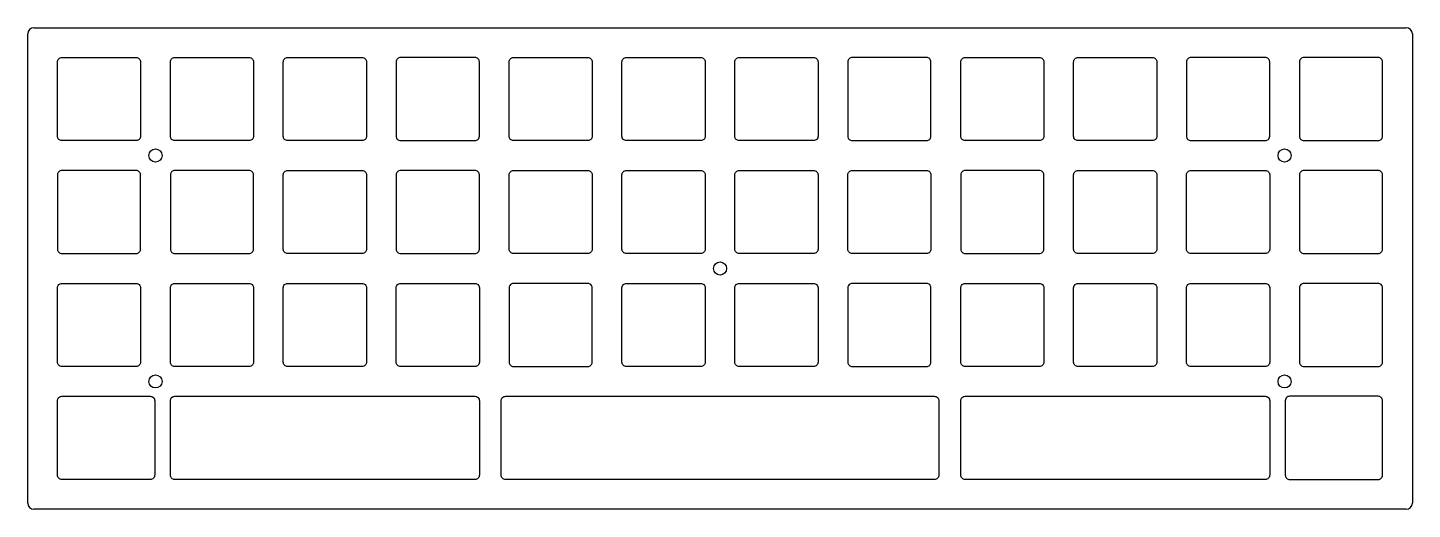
# Model space of a CAD drawing. Header units: millimetres. Extents: x 9 to 242, y -365 to -284.
import ezdxf

# ---------------------------------------------------------------- set-up
doc = ezdxf.new("R2010")
doc.units = ezdxf.units.MM
doc.layers.get('0').update_dxf_attribs({"linetype": 'CONTINUOUS'})

msp = doc.modelspace()

# ---------------------------------------------------------------- linework, layer by layer
for p, q in [((9.71, -283.68), (240.68, -283.68)), ((8.7, -363.67), (8.7, -284.7)), ((241.7, -284.7), (241.7, -363.67)), ((240.68, -364.68), (9.71, -364.68))]:
    msp.add_line(p, q)
for points in [[(27.7, -301.93, -0.414214), (26.95, -302.68), (14.45, -302.68, -0.414214), (13.7, -301.93), (13.7, -289.43, -0.414214), (14.45, -288.68), (26.95, -288.68, -0.414214), (27.7, -289.43)], [(33.45, -302.68, -0.414214), (32.7, -301.93), (32.7, -289.43, -0.414214), (33.45, -288.68), (45.95, -288.68, -0.414214), (46.7, -289.43), (46.7, -301.93, -0.414214), (45.95, -302.68)], [(64.95, -288.68, -0.414214), (65.7, -289.43), (65.7, -301.93, -0.414214), (64.95, -302.68), (52.45, -302.68, -0.414214), (51.7, -301.93), (51.7, -289.43, -0.414214), (52.45, -288.68)], [(84.7, -301.93), (84.7, -289.43, 0.414214), (83.95, -288.68), (71.45, -288.68, 0.414214), (70.7, -289.43), (70.7, -301.93, 0.414214), (71.45, -302.68), (83.95, -302.68, 0.414214)], [(102.95, -288.68, -0.414214), (103.7, -289.43), (103.7, -301.93, -0.414214), (102.95, -302.68), (90.45, -302.68, -0.414214), (89.7, -301.93), (89.7, -289.43, -0.414214), (90.45, -288.68)], [(109.45, -302.68, -0.414214), (108.7, -301.93), (108.7, -289.43, -0.414214), (109.45, -288.68), (121.95, -288.68, -0.414214), (122.7, -289.43), (122.7, -301.93, -0.414214), (121.95, -302.68)], [(127.7, -301.93), (127.7, -289.43, -0.414214), (128.45, -288.68), (140.95, -288.68, -0.414214), (141.7, -289.43), (141.7, -301.93, -0.414214), (140.95, -302.68), (128.45, -302.68, -0.414214)], [(159.95, -288.68), (147.45, -288.68, 0.414214), (146.7, -289.43), (146.7, -301.93, 0.414214), (147.45, -302.68), (159.95, -302.68, 0.414214), (160.7, -301.93), (160.7, -289.43, 0.414214)], [(178.95, -288.68, -0.414214), (179.7, -289.43), (179.7, -301.93, -0.414214), (178.95, -302.68), (166.45, -302.68, -0.414214), (165.7, -301.93), (165.7, -289.43, -0.414214), (166.45, -288.68)], [(185.45, -302.68, -0.414214), (184.7, -301.93), (184.7, -289.43, -0.414214), (185.45, -288.68), (197.95, -288.68, -0.414214), (198.7, -289.43), (198.7, -301.93, -0.414214), (197.95, -302.68)], [(216.95, -288.68), (204.45, -288.68, 0.414214), (203.7, -289.43), (203.7, -301.93, 0.414214), (204.45, -302.68), (216.95, -302.68, 0.414214), (217.7, -301.93), (217.7, -289.43, 0.414214)], [(236.7, -301.93), (236.7, -289.43, 0.414214), (235.95, -288.68), (223.45, -288.68, 0.414214), (222.7, -289.43), (222.7, -301.93, 0.414214), (223.45, -302.68), (235.95, -302.68, 0.414214)], [(26.95, -307.68), (14.45, -307.68, 0.414214), (13.7, -308.43), (13.7, -320.93, 0.414214), (14.45, -321.68), (26.95, -321.68, 0.414214), (27.7, -320.93), (27.7, -308.43, 0.414214)], [(46.7, -320.93), (46.7, -308.43, 0.414214), (45.95, -307.68), (33.45, -307.68, 0.414214), (32.7, -308.43), (32.7, -320.93, 0.414214), (33.45, -321.68), (45.95, -321.68, 0.414214)], [(65.7, -320.93, -0.414214), (64.95, -321.68), (52.45, -321.68, -0.414214), (51.7, -320.93), (51.7, -308.43, -0.414214), (52.45, -307.68), (64.95, -307.68, -0.414214), (65.7, -308.43)], [(83.95, -307.68), (71.45, -307.68, 0.414214), (70.7, -308.43), (70.7, -320.93, 0.414214), (71.45, -321.68), (83.95, -321.68, 0.414214), (84.7, -320.93), (84.7, -308.43, 0.414214)], [(89.7, -320.93), (89.7, -308.43, -0.414214), (90.45, -307.68), (102.95, -307.68, -0.414214), (103.7, -308.43), (103.7, -320.93, -0.414214), (102.95, -321.68), (90.45, -321.68, -0.414214)], [(121.95, -321.68), (109.45, -321.68, -0.414214), (108.7, -320.93), (108.7, -308.43, -0.414214), (109.45, -307.68), (121.95, -307.68, -0.414214), (122.7, -308.43), (122.7, -320.93, -0.414214)], [(140.95, -321.68), (128.45, -321.68, -0.414214), (127.7, -320.93), (127.7, -308.43, -0.414214), (128.45, -307.68), (140.95, -307.68, -0.414214), (141.7, -308.43), (141.7, -320.93, -0.414214)], [(160.7, -320.93, -0.414214), (159.95, -321.68), (147.45, -321.68, -0.414214), (146.7, -320.93), (146.7, -308.43, -0.414214), (147.45, -307.68), (159.95, -307.68, -0.414214), (160.7, -308.43)], [(179.7, -320.93), (179.7, -308.43, 0.414214), (178.95, -307.68), (166.45, -307.68, 0.414214), (165.7, -308.43), (165.7, -320.93, 0.414214), (166.45, -321.68), (178.95, -321.68, 0.414214)], [(184.7, -320.93), (184.7, -308.43, -0.414214), (185.45, -307.68), (197.95, -307.68, -0.414214), (198.7, -308.43), (198.7, -320.93, -0.414214), (197.95, -321.68), (185.45, -321.68, -0.414214)], [(217.7, -320.93, -0.414214), (216.95, -321.68), (204.45, -321.68, -0.414214), (203.7, -320.93), (203.7, -308.43, -0.414214), (204.45, -307.68), (216.95, -307.68, -0.414214), (217.7, -308.43)], [(235.95, -307.68), (223.45, -307.68, 0.414214), (222.7, -308.43), (222.7, -320.93, 0.414214), (223.45, -321.68), (235.95, -321.68, 0.414214), (236.7, -320.93), (236.7, -308.43, 0.414214)], [(26.95, -326.68, -0.414214), (27.7, -327.43), (27.7, -339.93, -0.414214), (26.95, -340.68), (14.45, -340.68, -0.414214), (13.7, -339.93), (13.7, -327.43, -0.414214), (14.45, -326.68)], [(33.45, -340.68, -0.414214), (32.7, -339.93), (32.7, -327.43, -0.414214), (33.45, -326.68), (45.95, -326.68, -0.414214), (46.7, -327.43), (46.7, -339.93, -0.414214), (45.95, -340.68)], [(51.7, -327.43, -0.414214), (52.45, -326.68), (64.95, -326.68, -0.414214), (65.7, -327.43), (65.7, -339.93, -0.414214), (64.95, -340.68), (52.45, -340.68, -0.414214), (51.7, -339.93)], [(84.7, -339.93, -0.414214), (83.95, -340.68), (71.45, -340.68, -0.414214), (70.7, -339.93), (70.7, -327.43, -0.414214), (71.45, -326.68), (83.95, -326.68, -0.414214), (84.7, -327.43)], [(103.7, -339.93), (103.7, -327.43, 0.414214), (102.95, -326.68), (90.45, -326.68, 0.414214), (89.7, -327.43), (89.7, -339.93, 0.414214), (90.45, -340.68), (102.95, -340.68, 0.414214)], [(109.45, -340.68, -0.414214), (108.7, -339.93), (108.7, -327.43, -0.414214), (109.45, -326.68), (121.95, -326.68, -0.414214), (122.7, -327.43), (122.7, -339.93, -0.414214), (121.95, -340.68)], [(127.7, -339.93), (127.7, -327.43, -0.414214), (128.45, -326.68), (140.95, -326.68, -0.414214), (141.7, -327.43), (141.7, -339.93, -0.414214), (140.95, -340.68), (128.45, -340.68, -0.414214)], [(159.95, -326.68), (147.45, -326.68, 0.414214), (146.7, -327.43), (146.7, -339.93, 0.414214), (147.45, -340.68), (159.95, -340.68, 0.414214), (160.7, -339.93), (160.7, -327.43, 0.414214)], [(179.7, -339.93, -0.414214), (178.95, -340.68), (166.45, -340.68, -0.414214), (165.7, -339.93), (165.7, -327.43, -0.414214), (166.45, -326.68), (178.95, -326.68, -0.414214), (179.7, -327.43)], [(185.45, -340.68, -0.414214), (184.7, -339.93), (184.7, -327.43, -0.414214), (185.45, -326.68), (197.95, -326.68, -0.414214), (198.7, -327.43), (198.7, -339.93, -0.414214), (197.95, -340.68)], [(216.95, -326.68, -0.414214), (217.7, -327.43), (217.7, -339.93, -0.414214), (216.95, -340.68), (204.45, -340.68, -0.414214), (203.7, -339.93), (203.7, -327.43, -0.414214), (204.45, -326.68)], [(236.7, -339.93), (236.7, -327.43, 0.414214), (235.95, -326.68), (223.45, -326.68, 0.414214), (222.7, -327.43), (222.7, -339.93, 0.414214), (223.45, -340.68), (235.95, -340.68, 0.414214)], [(14.45, -359.68, -0.414214), (13.7, -358.93), (13.7, -346.43, -0.414214), (14.45, -345.68), (29.32, -345.68, -0.414214), (30.07, -346.43), (30.07, -358.93, -0.414214), (29.32, -359.68)], [(32.7, -358.93), (32.7, -346.43, -0.414214), (33.45, -345.68), (45.95, -345.68), (71.45, -345.68), (83.95, -345.68, -0.414214), (84.7, -346.43), (84.7, -358.93, -0.414214), (83.95, -359.68), (71.45, -359.68), (45.95, -359.68), (33.45, -359.68, -0.414214)], [(102.95, -359.68), (90.45, -359.68), (89.13, -359.68, -0.414214), (88.38, -358.93), (88.38, -346.43, -0.414214), (89.13, -345.68), (90.45, -345.68), (102.95, -345.68), (147.45, -345.68), (159.95, -345.68), (161.26, -345.68, -0.414214), (162.01, -346.43), (162.01, -358.93, -0.414214), (161.26, -359.68), (159.95, -359.68), (147.45, -359.68)], [(216.95, -345.68, -0.414214), (217.7, -346.43), (217.7, -358.93, -0.414214), (216.95, -359.68), (204.45, -359.68), (178.95, -359.68), (166.45, -359.68, -0.414214), (165.7, -358.93), (165.7, -346.43, -0.414214), (166.45, -345.68), (178.95, -345.68), (204.45, -345.68)], [(236.7, -358.93), (236.7, -346.43, 0.414214), (235.95, -345.68), (221.07, -345.68, 0.414214), (220.32, -346.43), (220.32, -358.93, 0.414214), (221.07, -359.68), (235.95, -359.68, 0.414214)]]:
    msp.add_lwpolyline(points, format="xyb", close=True)
for points in [[(9.71, -283.68), (9.15, -283.68), (8.7, -284.14), (8.7, -284.7)], [(241.7, -284.7), (241.7, -284.14), (241.24, -283.68), (240.68, -283.68)], [(8.7, -363.67), (8.7, -364.23), (9.15, -364.68), (9.71, -364.68)], [(240.68, -364.68), (241.24, -364.68), (241.7, -364.23), (241.7, -363.67)]]:
    msp.add_open_spline(points, degree=3)
for points, knots in [([(31.3, -305.18), (31.3, -304.57), (30.8, -304.08), (29.59, -304.08), (29.1, -304.57), (29.1, -305.79), (29.59, -306.28), (30.8, -306.28), (31.3, -305.79), (31.3, -305.18)], [0, 0, 0, 0, 1, 1, 2, 2, 3, 3, 4, 4, 4, 4]), ([(221.3, -305.18), (221.3, -304.57), (220.8, -304.08), (219.59, -304.08), (219.1, -304.57), (219.1, -305.79), (219.59, -306.28), (220.8, -306.28), (221.3, -305.79), (221.3, -305.18)], [0, 0, 0, 0, 1, 1, 2, 2, 3, 3, 4, 4, 4, 4]), ([(126.3, -324.18), (126.3, -323.57), (125.8, -323.08), (125.2, -323.08), (124.59, -323.08), (124.1, -323.57), (124.1, -324.79), (124.59, -325.28), (125.2, -325.28), (125.8, -325.28), (126.3, -324.79), (126.3, -324.18)], [0, 0, 0, 0, 1, 1, 1, 2, 2, 3, 3, 3, 4, 4, 4, 4]), ([(31.3, -343.18), (31.3, -342.57), (30.8, -342.08), (29.59, -342.08), (29.1, -342.57), (29.1, -343.18), (29.1, -343.79), (29.59, -344.28), (30.8, -344.28), (31.3, -343.79), (31.3, -343.18)], [0, 0, 0, 0, 1, 1, 2, 2, 2, 3, 3, 4, 4, 4, 4]), ([(221.3, -343.18), (221.3, -342.57), (220.8, -342.08), (219.59, -342.08), (219.1, -342.57), (219.1, -343.18), (219.1, -343.79), (219.59, -344.28), (220.8, -344.28), (221.3, -343.79), (221.3, -343.18)], [0, 0, 0, 0, 1, 1, 2, 2, 2, 3, 3, 4, 4, 4, 4])]:
    msp.add_open_spline(points, degree=3, knots=knots)

doc.saveas('drawing.dxf')
